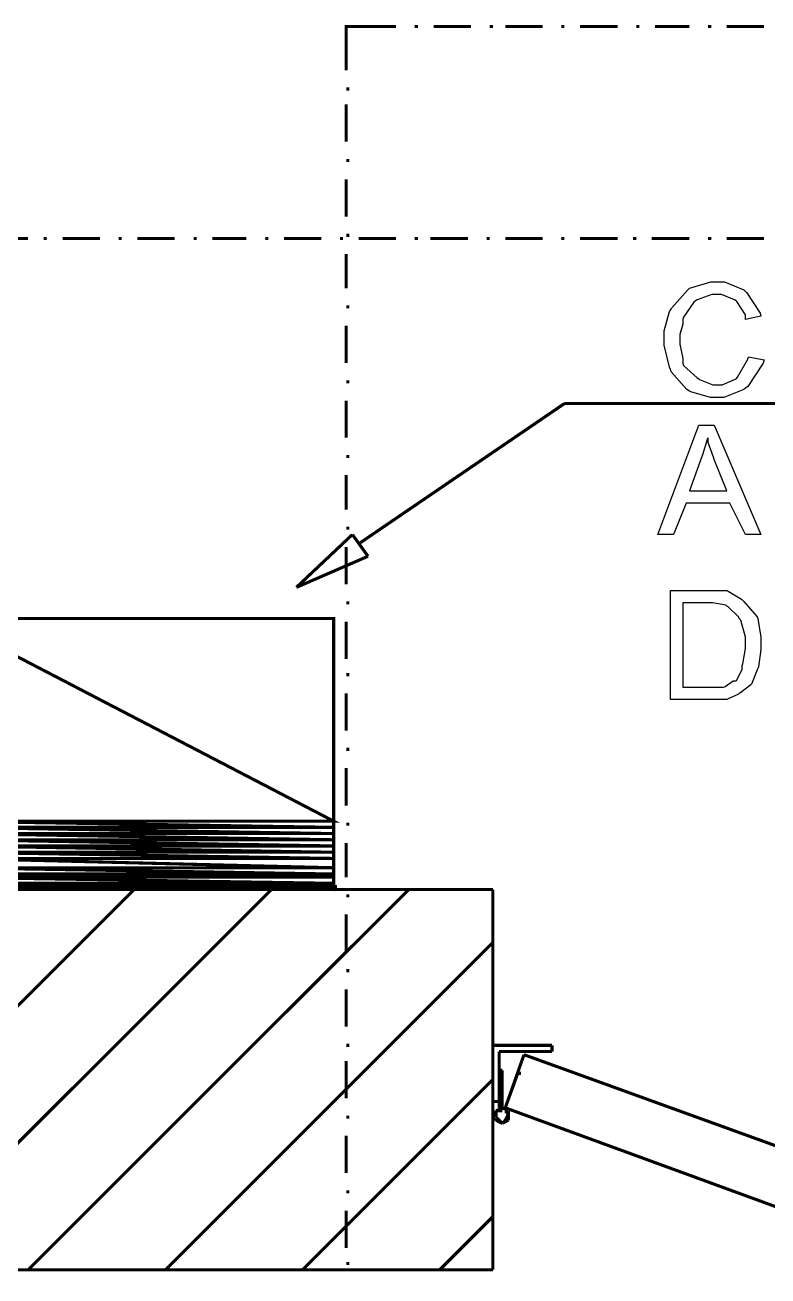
# Model space of a CAD drawing. Header units: metres. Extents: x -593 to 248, y 430 to 1024.
# Drawn here: x -488.8 to -478.69, y 551.19 to 568.21 of the extents above; entities that cross this region are included whole.
import ezdxf

# ---------------------------------------------------------------- set-up
doc = ezdxf.new("R2010")
doc.units = ezdxf.units.M
doc.header["$MEASUREMENT"] = 0
for name, color, linetype in [('C00-00-00-BLACK', 7, 'Continuous'), ('C00-7E-FF', 150, 'Continuous'), ('C93-95-97', 253, 'Continuous'), ('CFF-7E-00', 30, 'Continuous')]:
    doc.layers.add(name, color=color, linetype=linetype)

msp = doc.modelspace()

# ---------------------------------------------------------------- linework, layer by layer
at = {"layer": 'C00-00-00-BLACK', "const_width": 0.0423}
for points in [[(-484.428, 567.591), (-484.428, 568.186), (-483.749, 568.186)], [(-483.495, 568.186), (-483.453, 568.186)], [(-483.24, 568.186), (-482.733, 568.186)], [(-482.475, 568.186), (-482.434, 568.186)], [(-482.265, 568.186), (-481.756, 568.186)], [(-481.502, 568.186), (-481.46, 568.186)], [(-481.248, 568.186), (-480.738, 568.186)], [(-480.484, 568.186), (-480.442, 568.186)], [(-480.229, 568.186), (-479.761, 568.186)], [(-479.507, 568.186), (-479.464, 568.186)], [(-479.253, 568.186), (-478.745, 568.186)], [(-484.428, 567.337), (-484.387, 567.337)], [(-484.428, 566.618), (-484.428, 567.126)], [(-484.428, 566.364), (-484.387, 566.364)], [(-484.428, 565.599), (-484.428, 566.109)], [(-488.754, 565.303), (-489.262, 565.303)], [(-488.543, 565.303), (-488.5, 565.303)], [(-487.778, 565.303), (-488.286, 565.303)], [(-487.524, 565.303), (-487.482, 565.303)], [(-486.76, 565.303), (-487.269, 565.303)], [(-486.505, 565.303), (-486.463, 565.303)], [(-485.785, 565.303), (-486.251, 565.303)], [(-485.529, 565.303), (-485.486, 565.303)], [(-484.767, 565.303), (-485.276, 565.303)], [(-484.514, 565.303), (-484.471, 565.303)], [(-484.428, 565.345), (-484.387, 565.345)], [(-483.749, 565.303), (-484.259, 565.303)], [(-483.495, 565.303), (-483.453, 565.303)], [(-482.774, 565.303), (-483.283, 565.303)], [(-482.518, 565.303), (-482.475, 565.303)], [(-481.756, 565.303), (-482.265, 565.303)], [(-481.502, 565.303), (-481.46, 565.303)], [(-480.738, 565.303), (-481.248, 565.303)], [(-480.526, 565.303), (-480.484, 565.303)], [(-479.761, 565.303), (-480.272, 565.303)], [(-479.507, 565.303), (-479.464, 565.303)], [(-478.745, 565.303), (-479.253, 565.303)], [(-484.428, 564.625), (-484.428, 565.091)], [(-484.428, 564.372), (-484.387, 564.372)], [(-484.428, 563.607), (-484.428, 564.117)], [(-484.428, 563.353), (-484.387, 563.353)], [(-484.428, 562.591), (-484.428, 563.098)], [(-484.428, 562.336), (-484.387, 562.336)], [(-484.428, 561.614), (-484.428, 562.083)], [(-484.428, 561.361), (-484.387, 561.361)], [(-484.428, 560.598), (-484.428, 561.107)], [(-484.428, 560.345), (-484.387, 560.345)], [(-489.9, 560.133), (-484.598, 560.133), (-484.598, 556.444), (-494.775, 556.444), (-494.775, 560.133), (-490.619, 560.133)], [(-484.428, 559.58), (-484.428, 560.09)], [(-484.428, 559.368), (-484.387, 559.368)], [(-484.428, 558.606), (-484.428, 559.114)], [(-484.428, 558.352), (-484.387, 558.352)], [(-484.428, 557.587), (-484.428, 558.098)], [(-484.428, 557.334), (-484.387, 557.334)], [(-484.428, 556.613), (-484.428, 557.079)], [(-482.434, 556.444), (-528.961, 556.444)], [(-484.514, 556.444), (-492.954, 556.444)], [(-492.954, 556.444), (-484.514, 556.444)], [(-489.262, 554.494), (-487.312, 556.444)], [(-489.262, 552.629), (-485.445, 556.444)], [(-488.754, 551.272), (-483.579, 556.444)], [(-484.428, 556.36), (-484.387, 556.36)], [(-482.434, 556.444), (-482.434, 551.272)], [(-484.428, 555.595), (-484.428, 556.106)], [(-486.886, 551.272), (-482.434, 555.724)], [(-484.428, 555.341), (-484.387, 555.341)], [(-484.428, 554.579), (-484.428, 555.088)], [(-484.428, 554.326), (-484.387, 554.326)], [(-481.629, 554.326), (-482.434, 554.326)], [(-481.629, 554.24), (-481.629, 554.326)], [(-482.349, 553.475), (-482.349, 554.24)], [(-482.349, 554.24), (-481.629, 554.24)], [(-482.01, 554.198), (-482.265, 553.475)], [(-482.01, 554.198), (-470.304, 549.96)], [(-484.428, 553.602), (-484.428, 554.114)], [(-482.306, 553.987), (-482.349, 553.987)], [(-482.306, 553.475), (-482.306, 553.987)], [(-485.021, 551.272), (-482.434, 553.86)], [(-482.095, 553.944), (-482.265, 553.475)], [(-482.095, 553.944), (-482.052, 553.944)], [(-482.349, 553.561), (-482.434, 553.561)], [(-482.306, 553.475), (-482.391, 553.434)], [(-482.306, 553.561), (-482.349, 553.561)], [(-482.222, 553.434), (-482.306, 553.475)], [(-482.265, 553.475), (-470.56, 549.195)], [(-484.428, 553.349), (-484.387, 553.349)], [(-482.391, 553.434), (-482.434, 553.349)], [(-482.434, 553.349), (-482.391, 553.306)], [(-482.306, 553.434), (-482.391, 553.434)], [(-482.391, 553.434), (-482.391, 553.349)], [(-482.391, 553.349), (-482.349, 553.306)], [(-482.391, 553.306), (-482.306, 553.264)], [(-482.349, 553.306), (-482.306, 553.264)], [(-482.306, 553.264), (-482.265, 553.306)], [(-482.306, 553.264), (-482.222, 553.306)], [(-482.222, 553.391), (-482.265, 553.434)], [(-482.265, 553.306), (-482.222, 553.391)], [(-482.222, 553.349), (-482.222, 553.434)], [(-482.222, 553.306), (-482.222, 553.349)], [(-484.428, 552.587), (-484.428, 553.095)], [(-484.428, 552.333), (-484.387, 552.333)], [(-484.428, 551.568), (-484.428, 552.078)], [(-483.156, 551.272), (-482.434, 551.994)], [(-534.175, 551.272), (-482.434, 551.272)], [(-484.428, 551.356), (-484.387, 551.356)]]:
    msp.add_lwpolyline(points, dxfattribs=at)
at = {"layer": 'C00-7E-FF', "const_width": 0.0423}
for points in [[(-484.259, 561.148), (-481.46, 563.057)], [(-481.46, 563.057), (-466.487, 563.057)], [(-485.106, 560.556), (-484.344, 561.275)], [(-484.344, 561.275), (-484.132, 560.979)], [(-484.132, 560.979), (-485.106, 560.556)]]:
    msp.add_lwpolyline(points, dxfattribs=at)
at = {"layer": 'C93-95-97', "const_width": 0.0423}
for points in [[(-484.598, 560.133), (-489.9, 560.133), (-484.598, 557.375), (-484.598, 560.133)], [(-489.9, 560.133), (-484.598, 557.375), (-489.9, 557.375), (-489.9, 560.133)], [(-489.9, 557.375), (-484.598, 557.291), (-489.812, 557.291), (-489.9, 557.375)], [(-484.598, 557.375), (-489.9, 557.375), (-484.598, 557.291), (-484.598, 557.375)], [(-489.812, 557.291), (-484.598, 557.206), (-489.771, 557.206), (-489.812, 557.291)], [(-484.598, 557.291), (-489.812, 557.291), (-484.598, 557.206), (-484.598, 557.291)], [(-489.771, 557.206), (-484.598, 557.122), (-489.728, 557.122), (-489.771, 557.206)], [(-484.598, 557.206), (-489.771, 557.206), (-484.598, 557.122), (-484.598, 557.206)], [(-484.598, 557.122), (-489.728, 557.122), (-484.598, 557.038), (-484.598, 557.122)], [(-489.728, 557.122), (-484.598, 557.038), (-489.728, 557.038), (-489.728, 557.122)], [(-484.598, 557.038), (-489.728, 557.038), (-484.598, 556.952), (-484.598, 557.038)], [(-489.728, 557.038), (-484.598, 556.952), (-489.728, 556.952), (-489.728, 557.038)], [(-489.728, 556.868), (-484.598, 556.741), (-489.771, 556.741), (-489.728, 556.868)], [(-484.598, 556.952), (-489.728, 556.952), (-484.598, 556.868), (-484.598, 556.952)], [(-489.728, 556.952), (-484.598, 556.868), (-489.728, 556.868), (-489.728, 556.952)], [(-484.598, 556.868), (-489.728, 556.868), (-484.598, 556.741), (-484.598, 556.868)], [(-489.771, 556.741), (-484.598, 556.656), (-489.812, 556.656), (-489.771, 556.741)], [(-484.598, 556.741), (-489.771, 556.741), (-484.598, 556.656), (-484.598, 556.741)], [(-489.984, 556.529), (-484.598, 556.486), (-490.07, 556.486), (-489.984, 556.529)], [(-489.9, 556.613), (-484.598, 556.529), (-489.984, 556.529), (-489.9, 556.613)], [(-484.598, 556.529), (-489.984, 556.529), (-484.598, 556.486), (-484.598, 556.529)], [(-489.812, 556.656), (-484.598, 556.613), (-489.9, 556.613), (-489.812, 556.656)], [(-484.598, 556.613), (-489.9, 556.613), (-484.598, 556.529), (-484.598, 556.613)], [(-484.598, 556.656), (-489.812, 556.656), (-484.598, 556.613), (-484.598, 556.656)], [(-490.154, 556.486), (-490.239, 556.486), (-484.598, 556.486), (-490.154, 556.486)], [(-490.239, 556.486), (-484.598, 556.486), (-484.598, 556.444), (-490.239, 556.486)], [(-490.07, 556.486), (-484.598, 556.486), (-490.154, 556.486), (-490.07, 556.486)], [(-490.154, 556.486), (-484.598, 556.486), (-484.555, 556.486), (-490.154, 556.486)], [(-484.598, 556.486), (-490.07, 556.486), (-484.598, 556.486)]]:
    msp.add_lwpolyline(points, close=True, dxfattribs=at)
at = {"layer": 'C93-95-97'}
for points in [[(-484.598, 560.133), (-489.9, 560.133), (-484.598, 557.375), (-484.598, 560.133)], [(-489.9, 560.133), (-484.598, 557.375), (-489.9, 557.375), (-489.9, 560.133)], [(-484.598, 557.375), (-489.9, 557.375), (-484.598, 557.291), (-484.598, 557.375)], [(-489.9, 557.375), (-484.598, 557.291), (-489.812, 557.291), (-489.9, 557.375)], [(-484.598, 557.291), (-489.812, 557.291), (-484.598, 557.206), (-484.598, 557.291)], [(-489.812, 557.291), (-484.598, 557.206), (-489.771, 557.206), (-489.812, 557.291)], [(-484.598, 557.206), (-489.771, 557.206), (-484.598, 557.122), (-484.598, 557.206)], [(-489.771, 557.206), (-484.598, 557.122), (-489.728, 557.122), (-489.771, 557.206)], [(-484.598, 557.122), (-489.728, 557.122), (-484.598, 557.038), (-484.598, 557.122)], [(-489.728, 557.122), (-484.598, 557.038), (-489.728, 557.038), (-489.728, 557.122)], [(-484.598, 557.038), (-489.728, 557.038), (-484.598, 556.952), (-484.598, 557.038)], [(-489.728, 557.038), (-484.598, 556.952), (-489.728, 556.952), (-489.728, 557.038)], [(-484.598, 556.952), (-489.728, 556.952), (-484.598, 556.868), (-484.598, 556.952)], [(-489.728, 556.952), (-484.598, 556.868), (-489.728, 556.868), (-489.728, 556.952)], [(-489.771, 556.741), (-484.598, 556.656), (-489.812, 556.656), (-489.771, 556.741)], [(-489.728, 556.868), (-484.598, 556.741), (-489.771, 556.741), (-489.728, 556.868)], [(-484.598, 556.741), (-489.771, 556.741), (-484.598, 556.656), (-484.598, 556.741)], [(-484.598, 556.868), (-489.728, 556.868), (-484.598, 556.741), (-484.598, 556.868)], [(-489.9, 556.613), (-484.598, 556.529), (-489.984, 556.529), (-489.9, 556.613)], [(-489.812, 556.656), (-484.598, 556.613), (-489.9, 556.613), (-489.812, 556.656)], [(-484.598, 556.613), (-489.9, 556.613), (-484.598, 556.529), (-484.598, 556.613)], [(-484.598, 556.656), (-489.812, 556.656), (-484.598, 556.613), (-484.598, 556.656)], [(-490.154, 556.486), (-490.239, 556.486), (-484.598, 556.486), (-490.154, 556.486)], [(-490.239, 556.486), (-484.598, 556.486), (-484.598, 556.444), (-490.239, 556.486)], [(-490.07, 556.486), (-484.598, 556.486), (-490.154, 556.486), (-490.07, 556.486)], [(-490.154, 556.486), (-484.598, 556.486), (-484.555, 556.486), (-490.154, 556.486)], [(-489.984, 556.529), (-484.598, 556.486), (-490.07, 556.486), (-489.984, 556.529)], [(-484.598, 556.486), (-490.07, 556.486), (-484.598, 556.486)], [(-484.598, 556.529), (-489.984, 556.529), (-484.598, 556.486), (-484.598, 556.529)]]:
    msp.add_lwpolyline(points, close=True, dxfattribs=at)
at = {"layer": 'CFF-7E-00'}
for points in [[(-478.957, 563.691), (-478.745, 563.65), (-478.756, 563.608), (-478.967, 563.29), (-478.999, 563.268), (-479.021, 563.247), (-479.291, 563.141), (-479.38, 563.141), (-479.475, 563.141), (-479.74, 563.215), (-479.761, 563.225), (-479.794, 563.247), (-480.009, 563.49), (-480.018, 563.521), (-480.03, 563.554), (-480.103, 563.851), (-480.103, 563.949), (-480.103, 564.044), (-480.03, 564.308), (-480.018, 564.329), (-479.998, 564.361), (-479.783, 564.605), (-479.761, 564.625), (-479.729, 564.636), (-479.469, 564.711), (-479.38, 564.711), (-479.285, 564.711), (-479.021, 564.605), (-478.999, 564.582), (-478.978, 564.562), (-478.799, 564.288), (-478.788, 564.245), (-478.999, 564.202), (-478.999, 564.266), (-479.117, 564.446), (-479.127, 564.456), (-479.149, 564.467), (-479.323, 564.541), (-479.38, 564.541), (-479.455, 564.541), (-479.656, 564.467), (-479.677, 564.456), (-479.699, 564.435), (-479.839, 564.234), (-479.849, 564.202), (-479.849, 564.139), (-479.89, 563.997), (-479.89, 563.949), (-479.89, 563.863), (-479.849, 563.671), (-479.849, 563.607), (-479.839, 563.575), (-479.656, 563.406), (-479.634, 563.394), (-479.624, 563.385), (-479.442, 563.311), (-479.38, 563.311), (-479.317, 563.311), (-479.149, 563.385), (-479.127, 563.394), (-479.106, 563.417), (-478.968, 563.659), (-478.957, 563.691)], [(-480.188, 561.275), (-479.634, 562.761), (-479.423, 562.761), (-478.788, 561.275), (-478.999, 561.275), (-479.211, 561.7), (-479.806, 561.7), (-479.976, 561.275), (-480.188, 561.275)], [(-479.761, 561.87), (-479.253, 561.87), (-479.423, 562.295), (-479.434, 562.327), (-479.507, 562.525), (-479.507, 562.591), (-479.518, 562.57), (-479.583, 562.358), (-479.592, 562.336), (-479.761, 561.87)], [(-480.018, 559.029), (-480.018, 560.513), (-479.507, 560.513), (-479.444, 560.513), (-479.302, 560.513), (-479.253, 560.513), (-479.233, 560.503), (-479.052, 560.397), (-479.041, 560.386), (-479.021, 560.366), (-478.841, 560.155), (-478.83, 560.133), (-478.83, 560.133), (-478.788, 559.879), (-478.788, 559.794), (-478.788, 559.71), (-478.821, 559.475), (-478.83, 559.453), (-478.841, 559.433), (-478.905, 559.263), (-478.914, 559.241), (-478.926, 559.231), (-479.063, 559.126), (-479.084, 559.114), (-479.095, 559.105), (-479.233, 559.04), (-479.253, 559.029), (-479.317, 559.029), (-479.46, 559.029), (-479.507, 559.029), (-480.018, 559.029)], [(-479.849, 559.199), (-479.507, 559.199), (-479.455, 559.199), (-479.335, 559.199), (-479.295, 559.199), (-479.274, 559.209), (-479.164, 559.284), (-479.127, 559.284), (-479.117, 559.295), (-479.041, 559.445), (-479.041, 559.495), (-479.032, 559.517), (-478.999, 559.725), (-478.999, 559.794), (-478.999, 559.879), (-479.063, 560.112), (-479.084, 560.133), (-479.095, 560.155), (-479.233, 560.293), (-479.253, 560.302), (-479.265, 560.313), (-479.446, 560.345), (-479.507, 560.345), (-479.849, 560.345), (-479.849, 559.199)]]:
    msp.add_lwpolyline(points, close=True, dxfattribs=at)

doc.saveas('drawing.dxf')
